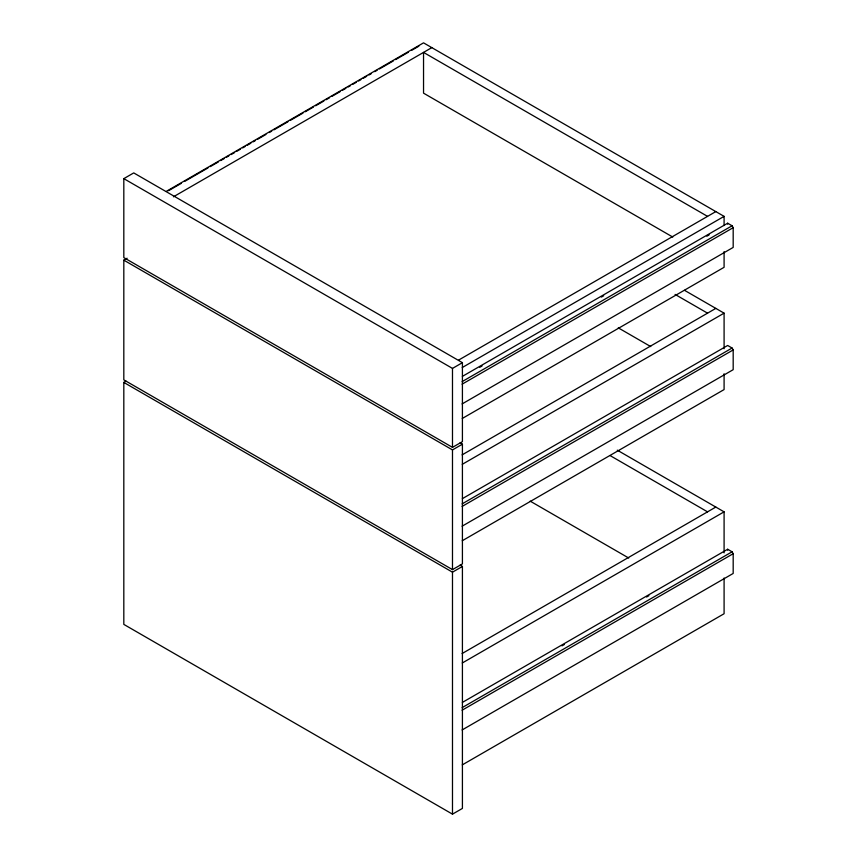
<?xml version="1.0" encoding="UTF-8"?>
<svg xmlns="http://www.w3.org/2000/svg" width="857" height="857" viewBox="0 0 857 857"><rect width="100%" height="100%" fill="white"/><g stroke="black" fill="none" stroke-linecap="round" stroke-linejoin="round"><path stroke-width="1.29" d="M123.815 178.642L133.735 172.91L462.416 362.672L462.416 441.634L452.485 447.365L123.815 257.603L123.815 178.642L452.485 368.403L462.416 362.672M166.344 191.347L423.54 42.85L724.09 216.371L724.09 225.52M168.55 190.704L181.352 183.312M184.769 181.341L207.994 167.929M210.254 166.622L218.417 161.909M220.678 160.602L224.213 158.566M226.473 157.26L228.851 155.888M231.111 154.581L234.636 152.546M236.907 151.239L240.431 149.204M242.692 147.897L245.07 146.526M247.33 145.219L250.855 143.183M253.126 141.876L255.493 140.505M257.753 139.198L265.916 134.485M269.344 132.514L271.712 131.142M273.972 129.835L287.931 121.78M290.191 120.473L302.992 113.081M305.253 111.774L313.426 107.061M315.687 105.754L323.85 101.04M326.11 99.733L329.645 97.698M331.905 96.391L340.068 91.678M342.329 90.371L345.864 88.335M348.124 87.028L350.492 85.657M352.752 84.35L356.287 82.315M358.547 81.008L360.926 79.637M363.186 78.33L366.71 76.294M368.981 74.987L371.349 73.616M374.766 71.645L377.144 70.274M379.405 68.967L393.363 60.911M395.623 59.604L408.425 52.213M411.842 50.242L418.848 46.192M173.457 196.789L431.81 47.628M460.102 442.844L462.416 444.183L462.416 563.895L452.485 569.626L123.815 379.865L123.815 260.153L127.125 258.236M460.102 565.106L462.416 566.445L462.416 808.419L452.485 814.15L123.815 624.389L123.815 382.415L126.022 381.14M458.613 360.09L715.82 211.593M462.255 367.535L724.09 216.371M462.362 376.394L727.668 223.216L732.082 225.766L733.185 227.673L733.185 247.416L462.084 403.936M479.738 367.31L482.062 365.971M601.389 297.079L603.703 295.74M706.821 236.211L709.135 234.872M462.137 381.611L732.082 225.766M462.084 384.193L733.185 227.673M462.255 418.484L724.09 267.309L724.09 251.637M123.815 260.153L452.485 449.914L462.416 444.183M462.094 454.874L715.82 308.391M462.255 464.333L724.09 313.159L724.09 348.735M462.362 498.656L727.668 345.478L732.082 348.028L733.185 349.935L733.185 369.678L462.084 526.198M462.137 503.873L732.082 348.028M462.084 506.455L733.185 349.935M462.255 540.746L724.09 389.581L724.09 373.77M123.815 382.415L452.485 572.176L462.416 566.445M462.094 653.548L715.82 507.065M462.255 663.007L724.09 511.843L724.09 552.861M462.362 702.429L727.668 549.251L732.082 551.801L733.185 553.708L733.185 573.451L462.084 729.971M561.999 645.857L564.313 644.518M646.574 597.029L648.888 595.69M462.137 707.646L732.082 551.801M462.084 710.228L733.185 553.708M462.255 764.894L724.09 613.73L724.09 578.004M707.539 216.371L423.54 52.406L423.54 93.156L672.766 237.046M684.518 290.319L724.09 313.159M675.08 294.422L707.539 313.159M618.283 327.856L650.742 346.592M617.286 450.171L724.09 511.843M610.173 455.624L707.539 511.843M530.183 501.141L628.717 558.025M727.668 223.216L727.668 224.17M727.668 549.251L727.668 550.205M452.485 368.403L452.485 447.365M452.485 449.914L452.485 569.626M452.485 572.176L452.485 814.15"/></g></svg>
